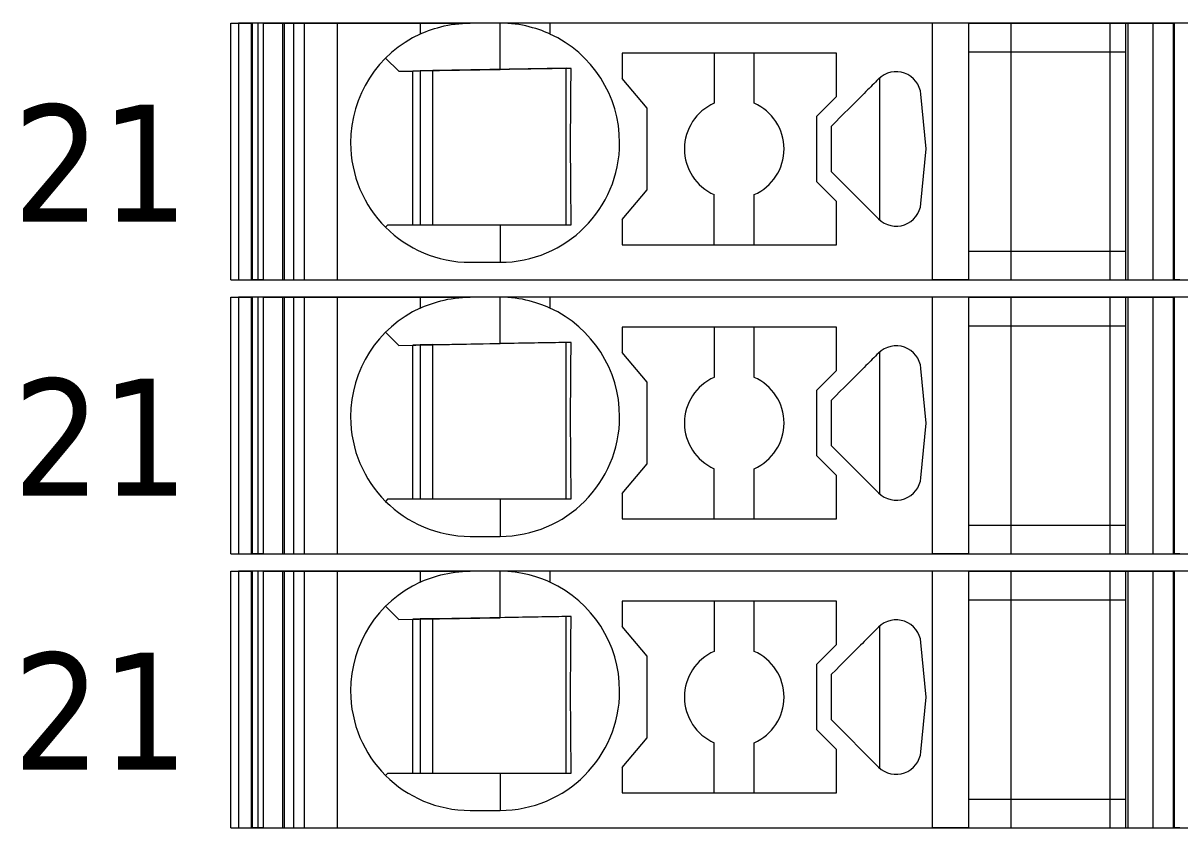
# Model space of a CAD drawing. Header units: millimetres. Extents: x 0 to 1680, y 0 to 1188.
# Drawn here: x 868.68 to 891.89, y 347.35 to 363.5 of the extents above; entities that cross this region are included whole.
import ezdxf
from ezdxf.enums import TextEntityAlignment as Align

# ---------------------------------------------------------------- set-up
doc = ezdxf.new("R2010")
doc.units = ezdxf.units.MM
for name, color, linetype, lineweight in [('EPLAN309', 5, 'Continuous', 5), ('EPLAN493', 5, 'Continuous', 5), ('MAIN-1', 7, 'Continuous', 5), ('MAIN-2', 7, 'Continuous', 5)]:
    doc.layers.add(name, color=color, linetype=linetype, lineweight=lineweight)
doc.styles.add('Tahoma', font='')
doc.styles.get('Tahoma').set_extended_font_data('Tahoma')

# ---------------------------------------------------------------- blocks, each defined once
blk = doc.blocks.new('EPLSYM_LibrarySPECIAL_Symbol12_Variant0_Placement8_22')
at = {"layer": 'EPLAN309', "lineweight": 13, "ltscale": 16}
blk.add_lwpolyline([(0, -5.15), (68.15, -5.15), (68.15, 0), (0, 0)], close=True, dxfattribs=at)
at = {"layer": 'EPLAN493', "color": 5, "style": 'Tahoma'}
blk.add_attdef('17_20450', text='', height=2.3478, dxfattribs=at).set_placement((0, -21.83478), align=Align.MIDDLE_RIGHT)
blk = doc.blocks.new('EPLSYM_LibrarySPECIAL_Symbol12_Variant0_Placement8_23')
at = {"layer": 'EPLAN309', "lineweight": 13, "ltscale": 16}
blk.add_lwpolyline([(0, -5.15), (68.15, -5.15), (68.15, 0), (0, 0)], close=True, dxfattribs=at)
at = {"layer": 'EPLAN493', "color": 5, "style": 'Tahoma'}
blk.add_attdef('17_20450', text='', height=2.3478, dxfattribs=at).set_placement((0, -21.83478), align=Align.MIDDLE_RIGHT)
blk = doc.blocks.new('EPLSYM_LibrarySPECIAL_Symbol12_Variant0_Placement8_24')
at = {"layer": 'EPLAN309', "lineweight": 13, "ltscale": 16}
blk.add_lwpolyline([(0, -5.15), (68.15, -5.15), (68.15, 0), (0, 0)], close=True, dxfattribs=at)
at = {"layer": 'EPLAN493', "color": 5, "style": 'Tahoma'}
blk.add_attdef('17_20450', text='', height=2.3478, dxfattribs=at).set_placement((0, -21.83478), align=Align.MIDDLE_RIGHT)

msp = doc.modelspace()

# ---------------------------------------------------------------- linework, layer by layer
at = {"layer": 'MAIN-1'}
for p, q in [((872.85, 363.5), (873.284, 363.5)), ((872.85, 358.35), (872.85, 363.5)), ((873.393, 363.5), (873.284, 363.5)), ((873.284, 358.35), (873.284, 363.5)), ((873.501, 363.5), (873.393, 363.5)), ((873.393, 358.35), (873.393, 363.5)), ((873.501, 363.5), (876.65, 363.5)), ((873.501, 358.35), (873.501, 363.5)), ((876.65, 363.5), (877.65, 363.5)), ((876.65, 363.5), (876.65, 363.282)), ((876.702, 363.305), (876.756, 363.327)), ((876.756, 363.327), (876.813, 363.349)), ((876.813, 363.349), (876.872, 363.37)), ((876.872, 363.37), (876.933, 363.39)), ((876.933, 363.39), (876.997, 363.409)), ((876.997, 363.409), (877.063, 363.427)), ((877.063, 363.427), (877.131, 363.443)), ((877.131, 363.443), (877.201, 363.458)), ((877.201, 363.458), (877.272, 363.47)), ((877.272, 363.47), (877.346, 363.481)), ((877.346, 363.481), (877.421, 363.489)), ((877.421, 363.489), (877.497, 363.495)), ((877.497, 363.495), (877.573, 363.499)), ((877.573, 363.499), (877.65, 363.5)), ((878.25, 363.5), (877.65, 363.5)), ((878.327, 363.499), (878.25, 363.5)), ((879.25, 363.5), (878.25, 363.5)), ((878.25, 362.568), (878.25, 363.5)), ((878.403, 363.495), (878.327, 363.499)), ((878.479, 363.489), (878.403, 363.495)), ((878.554, 363.481), (878.479, 363.489)), ((878.628, 363.47), (878.554, 363.481)), ((878.699, 363.458), (878.628, 363.47)), ((878.769, 363.443), (878.699, 363.458)), ((878.837, 363.427), (878.769, 363.443)), ((878.903, 363.409), (878.837, 363.427)), ((878.967, 363.39), (878.903, 363.409)), ((879.028, 363.37), (878.967, 363.39)), ((879.087, 363.349), (879.028, 363.37)), ((879.144, 363.327), (879.087, 363.349)), ((879.198, 363.305), (879.144, 363.327)), ((886.932, 363.5), (879.25, 363.5)), ((879.25, 363.5), (879.25, 363.282)), ((887.65, 363.5), (886.932, 363.5)), ((886.932, 358.35), (886.932, 363.5)), ((887.65, 363.5), (890.8, 363.5)), ((887.65, 363.5), (887.65, 358.35)), ((890.8, 363.5), (891.35, 363.5)), ((890.8, 363.5), (890.8, 358.35)), ((891.35, 363.5), (891.784, 363.5)), ((891.35, 363.5), (891.35, 358.35)), ((891.893, 363.5), (891.784, 363.5)), ((891.784, 358.35), (891.784, 363.5)), ((876.65, 363.282), (876.702, 363.305)), ((879.25, 363.282), (879.198, 363.305)), ((880.7, 362.9), (880.7, 362.389)), ((885, 362.9), (880.7, 362.9)), ((882.55, 362.9), (882.55, 361.892)), ((883.35, 361.892), (883.35, 362.9)), ((885, 362.029), (885, 362.9)), ((887.65, 362.925), (890.8, 362.925)), ((875.953, 362.797), (876.217, 362.533)), ((876.217, 362.533), (878.25, 362.568)), ((876.5, 359.45), (876.5, 362.538)), ((876.65, 362.54), (876.65, 359.45)), ((876.9, 359.45), (876.9, 362.545)), ((878.345, 362.57), (878.25, 362.568)), ((878.438, 362.571), (878.345, 362.57)), ((878.53, 362.573), (878.438, 362.571)), ((878.618, 362.575), (878.53, 362.573)), ((878.703, 362.576), (878.618, 362.575)), ((878.786, 362.577), (878.703, 362.576)), ((878.865, 362.579), (878.786, 362.577)), ((878.943, 362.58), (878.865, 362.579)), ((879.017, 362.581), (878.943, 362.58)), ((879.09, 362.582), (879.017, 362.581)), ((879.16, 362.584), (879.09, 362.582)), ((879.229, 362.585), (879.16, 362.584)), ((879.297, 362.586), (879.229, 362.585)), ((879.363, 362.587), (879.297, 362.586)), ((879.428, 362.588), (879.363, 362.587)), ((879.491, 362.589), (879.428, 362.588)), ((879.554, 362.59), (879.491, 362.589)), ((879.615, 362.591), (879.554, 362.59)), ((879.579, 359.45), (879.579, 362.591)), ((879.676, 362.592), (879.615, 362.591)), ((879.674, 362.377), (879.675, 362.45)), ((879.675, 362.45), (879.676, 362.522)), ((879.676, 362.522), (879.676, 362.592)), ((881.2, 361.793), (880.7, 362.389)), ((885.867, 362.398), (885.867, 359.552)), ((879.672, 362.149), (879.673, 362.227)), ((879.673, 362.303), (879.674, 362.377)), ((879.673, 362.227), (879.673, 362.303)), ((885.627, 362.159), (885.594, 362.126)), ((885.658, 362.191), (885.627, 362.159)), ((885.69, 362.222), (885.658, 362.191)), ((885.721, 362.253), (885.69, 362.222)), ((885.752, 362.285), (885.721, 362.253)), ((885.784, 362.316), (885.752, 362.285)), ((885.815, 362.347), (885.784, 362.316)), ((885.846, 362.379), (885.815, 362.347)), ((879.67, 361.988), (879.671, 362.07)), ((879.67, 361.904), (879.67, 361.988)), ((879.671, 362.07), (879.672, 362.149)), ((884.6, 361.629), (885, 362.029)), ((885.402, 361.934), (885.323, 361.856)), ((885.443, 361.975), (885.402, 361.934)), ((885.483, 362.015), (885.443, 361.975)), ((885.521, 362.053), (885.483, 362.015)), ((885.558, 362.09), (885.521, 362.053)), ((885.594, 362.126), (885.558, 362.09)), ((886.802, 360.975), (886.698, 362.072)), ((879.668, 361.632), (879.669, 361.726)), ((879.669, 361.817), (879.67, 361.904)), ((879.669, 361.726), (879.669, 361.817)), ((881.2, 360.157), (881.2, 361.793)), ((885.158, 361.69), (885.072, 361.604)), ((885.242, 361.774), (885.158, 361.69)), ((885.323, 361.856), (885.242, 361.774)), ((879.667, 361.431), (879.668, 361.534)), ((879.668, 361.534), (879.668, 361.632)), ((884.6, 361.629), (884.6, 360.321)), ((884.986, 361.518), (884.9, 361.432)), ((885.072, 361.604), (884.986, 361.518)), ((879.667, 361.324), (879.667, 361.431)), ((879.667, 361.213), (879.667, 361.324)), ((884.9, 361.302), (884.9, 361.432)), ((884.9, 361.171), (884.9, 361.302)), ((879.667, 361.1), (879.667, 361.213)), ((879.667, 360.979), (879.667, 361.1)), ((884.9, 361.04), (884.9, 361.171)), ((884.9, 360.91), (884.9, 361.04)), ((879.667, 360.861), (879.667, 360.979)), ((879.667, 360.747), (879.667, 360.861)), ((884.9, 360.779), (884.9, 360.91)), ((884.9, 360.648), (884.9, 360.779)), ((886.698, 359.878), (886.802, 360.975)), ((879.668, 360.638), (879.667, 360.747)), ((879.668, 360.534), (879.668, 360.638)), ((879.669, 360.434), (879.668, 360.534)), ((884.9, 360.518), (884.9, 360.648)), ((879.669, 360.339), (879.669, 360.434)), ((879.67, 360.248), (879.669, 360.339)), ((885, 359.921), (884.6, 360.321)), ((884.9, 360.518), (885.846, 359.571)), ((879.671, 360.159), (879.67, 360.248)), ((879.672, 360.073), (879.671, 360.159)), ((879.672, 359.99), (879.672, 360.073)), ((880.7, 359.561), (881.2, 360.157)), ((879.673, 359.908), (879.672, 359.99)), ((879.674, 359.829), (879.673, 359.908)), ((882.55, 359.05), (882.55, 360.058)), ((883.35, 359.05), (883.35, 360.058)), ((885, 359.05), (885, 359.921)), ((879.675, 359.75), (879.674, 359.829)), ((879.676, 359.674), (879.675, 359.75)), ((879.676, 359.598), (879.676, 359.674)), ((876, 359.45), (875.953, 359.403)), ((876, 359.45), (878.25, 359.45)), ((878.25, 359.45), (878.342, 359.45)), ((878.25, 359.45), (878.25, 358.7)), ((878.342, 359.45), (878.433, 359.45)), ((878.433, 359.45), (878.523, 359.45)), ((878.523, 359.45), (878.61, 359.45)), ((878.61, 359.45), (878.695, 359.45)), ((878.695, 359.45), (878.778, 359.45)), ((878.778, 359.45), (878.858, 359.45)), ((878.858, 359.45), (878.936, 359.45)), ((878.936, 359.45), (879.011, 359.45)), ((879.011, 359.45), (879.085, 359.45)), ((879.085, 359.45), (879.157, 359.45)), ((879.157, 359.45), (879.226, 359.45)), ((879.226, 359.45), (879.295, 359.45)), ((879.295, 359.45), (879.361, 359.45)), ((879.361, 359.45), (879.427, 359.45)), ((879.427, 359.45), (879.491, 359.45)), ((879.491, 359.45), (879.555, 359.45)), ((879.555, 359.45), (879.617, 359.45)), ((879.617, 359.45), (879.678, 359.45)), ((879.677, 359.524), (879.676, 359.598)), ((879.678, 359.45), (879.677, 359.524)), ((880.7, 359.561), (880.7, 359.05)), ((880.7, 359.05), (885, 359.05)), ((887.65, 358.925), (890.8, 358.925)), ((877.65, 358.7), (878.25, 358.7)), ((872.85, 358.35), (873.284, 358.35)), ((873.393, 358.35), (873.284, 358.35)), ((873.501, 358.35), (873.393, 358.35)), ((873.501, 358.35), (886.932, 358.35)), ((887.65, 358.35), (886.932, 358.35)), ((887.65, 358.35), (890.8, 358.35)), ((890.8, 358.35), (891.35, 358.35)), ((891.35, 358.35), (891.784, 358.35)), ((891.893, 358.35), (891.784, 358.35)), ((872.85, 358), (873.284, 358)), ((872.85, 352.85), (872.85, 358)), ((873.393, 358), (873.284, 358)), ((873.284, 352.85), (873.284, 358)), ((873.501, 358), (873.393, 358)), ((873.393, 352.85), (873.393, 358)), ((873.501, 358), (876.65, 358)), ((873.501, 352.85), (873.501, 358)), ((876.65, 358), (877.65, 358)), ((876.65, 358), (876.65, 357.782)), ((877.272, 357.97), (877.346, 357.981)), ((877.346, 357.981), (877.421, 357.989)), ((877.421, 357.989), (877.497, 357.995)), ((877.497, 357.995), (877.573, 357.999)), ((877.573, 357.999), (877.65, 358)), ((878.25, 358), (877.65, 358)), ((878.327, 357.999), (878.25, 358)), ((879.25, 358), (878.25, 358)), ((878.25, 357.068), (878.25, 358)), ((878.403, 357.995), (878.327, 357.999)), ((878.479, 357.989), (878.403, 357.995)), ((878.554, 357.981), (878.479, 357.989)), ((878.628, 357.97), (878.554, 357.981)), ((886.932, 358), (879.25, 358)), ((879.25, 358), (879.25, 357.782)), ((887.65, 358), (886.932, 358)), ((886.932, 352.85), (886.932, 358)), ((887.65, 358), (890.8, 358)), ((887.65, 358), (887.65, 352.85)), ((890.8, 358), (891.35, 358)), ((890.8, 358), (890.8, 352.85)), ((891.35, 358), (891.784, 358)), ((891.35, 358), (891.35, 352.85)), ((891.893, 358), (891.784, 358)), ((891.784, 352.85), (891.784, 358)), ((876.65, 357.782), (876.702, 357.805)), ((876.702, 357.805), (876.756, 357.827)), ((876.756, 357.827), (876.813, 357.849)), ((876.813, 357.849), (876.872, 357.87)), ((876.872, 357.87), (876.933, 357.89)), ((876.933, 357.89), (876.997, 357.909)), ((876.997, 357.909), (877.063, 357.927)), ((877.063, 357.927), (877.131, 357.943)), ((877.131, 357.943), (877.201, 357.958)), ((877.201, 357.958), (877.272, 357.97)), ((878.699, 357.958), (878.628, 357.97)), ((878.769, 357.943), (878.699, 357.958)), ((878.837, 357.927), (878.769, 357.943)), ((878.903, 357.909), (878.837, 357.927)), ((878.967, 357.89), (878.903, 357.909)), ((879.028, 357.87), (878.967, 357.89)), ((879.087, 357.849), (879.028, 357.87)), ((879.144, 357.827), (879.087, 357.849)), ((879.198, 357.805), (879.144, 357.827)), ((879.25, 357.782), (879.198, 357.805)), ((875.953, 357.297), (876.217, 357.033)), ((880.7, 357.4), (880.7, 356.889)), ((885, 357.4), (880.7, 357.4)), ((882.55, 357.4), (882.55, 356.392)), ((883.35, 356.392), (883.35, 357.4)), ((885, 356.529), (885, 357.4)), ((887.65, 357.425), (890.8, 357.425)), ((876.217, 357.033), (878.25, 357.068)), ((878.345, 357.07), (878.25, 357.068)), ((878.438, 357.071), (878.345, 357.07)), ((878.53, 357.073), (878.438, 357.071)), ((878.618, 357.075), (878.53, 357.073)), ((878.703, 357.076), (878.618, 357.075)), ((878.786, 357.077), (878.703, 357.076)), ((878.865, 357.079), (878.786, 357.077)), ((878.943, 357.08), (878.865, 357.079)), ((879.017, 357.081), (878.943, 357.08)), ((879.09, 357.082), (879.017, 357.081)), ((879.16, 357.084), (879.09, 357.082)), ((879.229, 357.085), (879.16, 357.084)), ((879.297, 357.086), (879.229, 357.085)), ((879.363, 357.087), (879.297, 357.086)), ((879.428, 357.088), (879.363, 357.087)), ((879.491, 357.089), (879.428, 357.088)), ((879.554, 357.09), (879.491, 357.089)), ((879.615, 357.091), (879.554, 357.09)), ((879.579, 353.95), (879.579, 357.091)), ((879.676, 357.092), (879.615, 357.091)), ((879.676, 357.022), (879.676, 357.092)), ((876.5, 353.95), (876.5, 357.038)), ((876.65, 357.04), (876.65, 353.95)), ((876.9, 353.95), (876.9, 357.045)), ((879.673, 356.803), (879.674, 356.877)), ((879.674, 356.877), (879.675, 356.95)), ((879.675, 356.95), (879.676, 357.022)), ((881.2, 356.293), (880.7, 356.889)), ((885.784, 356.816), (885.752, 356.785)), ((885.815, 356.847), (885.784, 356.816)), ((885.846, 356.879), (885.815, 356.847)), ((885.867, 356.898), (885.867, 354.052)), ((879.671, 356.57), (879.672, 356.649)), ((879.672, 356.649), (879.673, 356.727)), ((879.673, 356.727), (879.673, 356.803)), ((885.558, 356.59), (885.521, 356.553)), ((885.594, 356.626), (885.558, 356.59)), ((885.627, 356.659), (885.594, 356.626)), ((885.658, 356.691), (885.627, 356.659)), ((885.69, 356.722), (885.658, 356.691)), ((885.721, 356.753), (885.69, 356.722)), ((885.752, 356.785), (885.721, 356.753)), ((879.669, 356.317), (879.67, 356.404)), ((879.67, 356.488), (879.671, 356.57)), ((879.67, 356.404), (879.67, 356.488)), ((884.6, 356.129), (885, 356.529)), ((885.323, 356.356), (885.242, 356.274)), ((885.402, 356.434), (885.323, 356.356)), ((885.443, 356.475), (885.402, 356.434)), ((885.483, 356.515), (885.443, 356.475)), ((885.521, 356.553), (885.483, 356.515)), ((886.802, 355.475), (886.698, 356.572)), ((879.668, 356.132), (879.669, 356.226)), ((879.668, 356.034), (879.668, 356.132)), ((879.669, 356.226), (879.669, 356.317)), ((881.2, 354.657), (881.2, 356.293)), ((884.6, 356.129), (884.6, 354.821)), ((885.158, 356.19), (885.072, 356.104)), ((885.242, 356.274), (885.158, 356.19)), ((879.667, 355.931), (879.668, 356.034)), ((879.667, 355.824), (879.667, 355.931)), ((884.986, 356.018), (884.9, 355.932)), ((884.9, 355.802), (884.9, 355.932)), ((885.072, 356.104), (884.986, 356.018)), ((879.667, 355.713), (879.667, 355.824)), ((879.667, 355.6), (879.667, 355.713)), ((884.9, 355.671), (884.9, 355.802)), ((884.9, 355.54), (884.9, 355.671)), ((879.667, 355.479), (879.667, 355.6)), ((879.667, 355.361), (879.667, 355.479)), ((884.9, 355.41), (884.9, 355.54)), ((886.698, 354.378), (886.802, 355.475)), ((879.667, 355.247), (879.667, 355.361)), ((879.668, 355.138), (879.667, 355.247)), ((884.9, 355.279), (884.9, 355.41)), ((884.9, 355.148), (884.9, 355.279)), ((879.668, 355.034), (879.668, 355.138)), ((879.669, 354.934), (879.668, 355.034)), ((884.9, 355.018), (884.9, 355.148)), ((884.9, 355.018), (885.846, 354.071)), ((879.669, 354.839), (879.669, 354.934)), ((879.67, 354.748), (879.669, 354.839)), ((879.671, 354.659), (879.67, 354.748)), ((885, 354.421), (884.6, 354.821)), ((879.672, 354.573), (879.671, 354.659)), ((879.672, 354.49), (879.672, 354.573)), ((880.7, 354.061), (881.2, 354.657)), ((882.55, 353.55), (882.55, 354.558)), ((883.35, 353.55), (883.35, 354.558)), ((879.673, 354.408), (879.672, 354.49)), ((879.674, 354.329), (879.673, 354.408)), ((879.675, 354.25), (879.674, 354.329)), ((885, 353.55), (885, 354.421)), ((879.676, 354.174), (879.675, 354.25)), ((879.676, 354.098), (879.676, 354.174)), ((879.677, 354.024), (879.676, 354.098)), ((880.7, 354.061), (880.7, 353.55)), ((876, 353.95), (875.953, 353.903)), ((876, 353.95), (878.25, 353.95)), ((878.25, 353.95), (878.342, 353.95)), ((878.25, 353.95), (878.25, 353.2)), ((878.342, 353.95), (878.433, 353.95)), ((878.433, 353.95), (878.523, 353.95)), ((878.523, 353.95), (878.61, 353.95)), ((878.61, 353.95), (878.695, 353.95)), ((878.695, 353.95), (878.778, 353.95)), ((878.778, 353.95), (878.858, 353.95)), ((878.858, 353.95), (878.936, 353.95)), ((878.936, 353.95), (879.011, 353.95)), ((879.011, 353.95), (879.085, 353.95)), ((879.085, 353.95), (879.157, 353.95)), ((879.157, 353.95), (879.226, 353.95)), ((879.226, 353.95), (879.295, 353.95)), ((879.295, 353.95), (879.361, 353.95)), ((879.361, 353.95), (879.427, 353.95)), ((879.427, 353.95), (879.491, 353.95)), ((879.491, 353.95), (879.555, 353.95)), ((879.555, 353.95), (879.617, 353.95)), ((879.617, 353.95), (879.678, 353.95)), ((879.678, 353.95), (879.677, 354.024)), ((880.7, 353.55), (885, 353.55)), ((887.65, 353.425), (890.8, 353.425)), ((877.65, 353.2), (878.25, 353.2)), ((872.85, 352.85), (873.284, 352.85)), ((873.393, 352.85), (873.284, 352.85)), ((873.501, 352.85), (873.393, 352.85)), ((873.501, 352.85), (886.932, 352.85)), ((887.65, 352.85), (886.932, 352.85)), ((887.65, 352.85), (890.8, 352.85)), ((890.8, 352.85), (891.35, 352.85)), ((891.35, 352.85), (891.784, 352.85)), ((891.893, 352.85), (891.784, 352.85)), ((872.85, 352.5), (873.284, 352.5)), ((872.85, 347.35), (872.85, 352.5)), ((873.393, 352.5), (873.284, 352.5)), ((873.284, 347.35), (873.284, 352.5)), ((873.501, 352.5), (873.393, 352.5)), ((873.393, 347.35), (873.393, 352.5)), ((873.501, 352.5), (876.65, 352.5)), ((873.501, 347.35), (873.501, 352.5)), ((876.65, 352.5), (877.65, 352.5)), ((876.65, 352.5), (876.65, 352.282)), ((876.933, 352.39), (876.997, 352.409)), ((876.997, 352.409), (877.063, 352.427)), ((877.063, 352.427), (877.131, 352.443)), ((877.131, 352.443), (877.201, 352.458)), ((877.201, 352.458), (877.272, 352.47)), ((877.272, 352.47), (877.346, 352.481)), ((877.346, 352.481), (877.421, 352.489)), ((877.421, 352.489), (877.497, 352.495)), ((877.497, 352.495), (877.573, 352.499)), ((877.573, 352.499), (877.65, 352.5)), ((878.25, 352.5), (877.65, 352.5)), ((878.327, 352.499), (878.25, 352.5)), ((879.25, 352.5), (878.25, 352.5)), ((878.25, 351.568), (878.25, 352.5)), ((878.403, 352.495), (878.327, 352.499)), ((878.479, 352.489), (878.403, 352.495)), ((878.554, 352.481), (878.479, 352.489)), ((878.628, 352.47), (878.554, 352.481)), ((878.699, 352.458), (878.628, 352.47)), ((878.769, 352.443), (878.699, 352.458)), ((878.837, 352.427), (878.769, 352.443)), ((878.903, 352.409), (878.837, 352.427)), ((878.967, 352.39), (878.903, 352.409)), ((886.932, 352.5), (879.25, 352.5)), ((879.25, 352.5), (879.25, 352.282)), ((887.65, 352.5), (886.932, 352.5)), ((886.932, 347.35), (886.932, 352.5)), ((887.65, 352.5), (890.8, 352.5)), ((887.65, 352.5), (887.65, 347.35)), ((890.8, 352.5), (891.35, 352.5)), ((890.8, 352.5), (890.8, 347.35)), ((891.35, 352.5), (891.784, 352.5)), ((891.35, 352.5), (891.35, 347.35)), ((891.893, 352.5), (891.784, 352.5)), ((891.784, 347.35), (891.784, 352.5)), ((876.65, 352.282), (876.702, 352.305)), ((876.702, 352.305), (876.756, 352.327)), ((876.756, 352.327), (876.813, 352.349)), ((876.813, 352.349), (876.872, 352.37)), ((876.872, 352.37), (876.933, 352.39)), ((879.028, 352.37), (878.967, 352.39)), ((879.087, 352.349), (879.028, 352.37)), ((879.144, 352.327), (879.087, 352.349)), ((879.198, 352.305), (879.144, 352.327)), ((879.25, 352.282), (879.198, 352.305)), ((875.953, 351.797), (876.217, 351.533)), ((880.7, 351.9), (880.7, 351.389)), ((885, 351.9), (880.7, 351.9)), ((882.55, 351.9), (882.55, 350.892)), ((883.35, 350.892), (883.35, 351.9)), ((885, 351.029), (885, 351.9)), ((887.65, 351.925), (890.8, 351.925)), ((876.217, 351.533), (878.25, 351.568)), ((876.5, 348.45), (876.5, 351.538)), ((876.65, 351.54), (876.65, 348.45)), ((876.9, 348.45), (876.9, 351.545)), ((878.345, 351.57), (878.25, 351.568)), ((878.438, 351.571), (878.345, 351.57)), ((878.53, 351.573), (878.438, 351.571)), ((878.618, 351.575), (878.53, 351.573)), ((878.703, 351.576), (878.618, 351.575)), ((878.786, 351.577), (878.703, 351.576)), ((878.865, 351.579), (878.786, 351.577)), ((878.943, 351.58), (878.865, 351.579)), ((879.017, 351.581), (878.943, 351.58)), ((879.09, 351.582), (879.017, 351.581)), ((879.16, 351.584), (879.09, 351.582)), ((879.229, 351.585), (879.16, 351.584)), ((879.297, 351.586), (879.229, 351.585)), ((879.363, 351.587), (879.297, 351.586)), ((879.428, 351.588), (879.363, 351.587)), ((879.491, 351.589), (879.428, 351.588)), ((879.554, 351.59), (879.491, 351.589)), ((879.615, 351.591), (879.554, 351.59)), ((879.579, 348.45), (879.579, 351.591)), ((879.676, 351.592), (879.615, 351.591)), ((879.675, 351.45), (879.676, 351.522)), ((879.676, 351.522), (879.676, 351.592)), ((879.673, 351.303), (879.674, 351.377)), ((879.673, 351.227), (879.673, 351.303)), ((879.674, 351.377), (879.675, 351.45)), ((881.2, 350.793), (880.7, 351.389)), ((885.721, 351.253), (885.69, 351.222)), ((885.752, 351.285), (885.721, 351.253)), ((885.784, 351.316), (885.752, 351.285)), ((885.815, 351.347), (885.784, 351.316)), ((885.846, 351.379), (885.815, 351.347)), ((885.867, 351.398), (885.867, 348.552)), ((879.67, 350.988), (879.671, 351.07)), ((879.671, 351.07), (879.672, 351.149)), ((879.672, 351.149), (879.673, 351.227)), ((884.6, 350.629), (885, 351.029)), ((885.483, 351.015), (885.443, 350.975)), ((885.521, 351.053), (885.483, 351.015)), ((885.558, 351.09), (885.521, 351.053)), ((885.594, 351.126), (885.558, 351.09)), ((885.627, 351.159), (885.594, 351.126)), ((885.658, 351.191), (885.627, 351.159)), ((885.69, 351.222), (885.658, 351.191)), ((886.802, 349.975), (886.698, 351.072)), ((879.669, 350.817), (879.67, 350.904)), ((879.669, 350.726), (879.669, 350.817)), ((879.67, 350.904), (879.67, 350.988)), ((881.2, 349.157), (881.2, 350.793)), ((885.323, 350.856), (885.242, 350.774)), ((885.402, 350.934), (885.323, 350.856)), ((885.443, 350.975), (885.402, 350.934)), ((879.668, 350.632), (879.669, 350.726)), ((879.668, 350.534), (879.668, 350.632)), ((884.6, 350.629), (884.6, 349.321)), ((885.072, 350.604), (884.986, 350.518)), ((885.158, 350.69), (885.072, 350.604)), ((885.242, 350.774), (885.158, 350.69)), ((879.667, 350.431), (879.668, 350.534)), ((879.667, 350.324), (879.667, 350.431)), ((879.667, 350.213), (879.667, 350.324)), ((884.986, 350.518), (884.9, 350.432)), ((884.9, 350.302), (884.9, 350.432)), ((879.667, 350.1), (879.667, 350.213)), ((879.667, 349.979), (879.667, 350.1)), ((884.9, 350.171), (884.9, 350.302)), ((884.9, 350.04), (884.9, 350.171)), ((879.667, 349.861), (879.667, 349.979)), ((879.667, 349.747), (879.667, 349.861)), ((884.9, 349.91), (884.9, 350.04)), ((884.9, 349.779), (884.9, 349.91)), ((886.698, 348.878), (886.802, 349.975)), ((879.668, 349.638), (879.667, 349.747)), ((879.668, 349.534), (879.668, 349.638)), ((884.9, 349.648), (884.9, 349.779)), ((884.9, 349.518), (884.9, 349.648)), ((879.669, 349.434), (879.668, 349.534)), ((879.669, 349.339), (879.669, 349.434)), ((884.9, 349.518), (885.846, 348.571)), ((879.67, 349.248), (879.669, 349.339)), ((879.671, 349.159), (879.67, 349.248)), ((879.672, 349.073), (879.671, 349.159)), ((880.7, 348.561), (881.2, 349.157)), ((885, 348.921), (884.6, 349.321)), ((879.672, 348.99), (879.672, 349.073)), ((879.673, 348.908), (879.672, 348.99)), ((882.55, 348.05), (882.55, 349.058)), ((883.35, 348.05), (883.35, 349.058)), ((885, 348.05), (885, 348.921)), ((879.674, 348.829), (879.673, 348.908)), ((879.675, 348.75), (879.674, 348.829)), ((879.676, 348.674), (879.675, 348.75)), ((879.676, 348.598), (879.676, 348.674)), ((879.677, 348.524), (879.676, 348.598)), ((879.678, 348.45), (879.677, 348.524)), ((880.7, 348.561), (880.7, 348.05)), ((876, 348.45), (875.953, 348.403)), ((876, 348.45), (878.25, 348.45)), ((878.25, 348.45), (878.342, 348.45)), ((878.25, 348.45), (878.25, 347.7)), ((878.342, 348.45), (878.433, 348.45)), ((878.433, 348.45), (878.523, 348.45)), ((878.523, 348.45), (878.61, 348.45)), ((878.61, 348.45), (878.695, 348.45)), ((878.695, 348.45), (878.778, 348.45)), ((878.778, 348.45), (878.858, 348.45)), ((878.858, 348.45), (878.936, 348.45)), ((878.936, 348.45), (879.011, 348.45)), ((879.011, 348.45), (879.085, 348.45)), ((879.085, 348.45), (879.157, 348.45)), ((879.157, 348.45), (879.226, 348.45)), ((879.226, 348.45), (879.295, 348.45)), ((879.295, 348.45), (879.361, 348.45)), ((879.361, 348.45), (879.427, 348.45)), ((879.427, 348.45), (879.491, 348.45)), ((879.491, 348.45), (879.555, 348.45)), ((879.555, 348.45), (879.617, 348.45)), ((879.617, 348.45), (879.678, 348.45)), ((880.7, 348.05), (885, 348.05)), ((887.65, 347.925), (890.8, 347.925)), ((877.65, 347.7), (878.25, 347.7)), ((872.85, 347.35), (873.284, 347.35)), ((873.393, 347.35), (873.284, 347.35)), ((873.501, 347.35), (873.393, 347.35)), ((873.501, 347.35), (886.932, 347.35)), ((887.65, 347.35), (886.932, 347.35)), ((887.65, 347.35), (890.8, 347.35)), ((890.8, 347.35), (891.35, 347.35)), ((891.35, 347.35), (891.784, 347.35)), ((891.893, 347.35), (891.784, 347.35))]:
    msp.add_line(p, q, dxfattribs=at)
for centre, radius, start, end in [((877.65, 361.1), 2.4, 114.6244, 180), ((878.25, 361.1), 2.4, 0, 65.3756), ((886.2, 362.025), 0.5, 5.4404, 135), ((882.95, 360.975), 1, 113.5782, 180), ((882.95, 360.975), 1, 0, 66.4218), ((877.65, 361.1), 2.4, 180, 270), ((878.25, 361.1), 2.4, 270, 0), ((882.95, 360.975), 1, 180, 246.4218), ((882.95, 360.975), 1, 293.5782, 0), ((886.2, 359.925), 0.5, 225, 354.5596), ((877.65, 355.6), 2.4, 114.6244, 180), ((878.25, 355.6), 2.4, 0, 65.3756), ((886.2, 356.525), 0.5, 5.4404, 135), ((882.95, 355.475), 1, 113.5782, 180), ((882.95, 355.475), 1, 0, 66.4218), ((877.65, 355.6), 2.4, 180, 270), ((878.25, 355.6), 2.4, 270, 0), ((882.95, 355.475), 1, 180, 246.4218), ((882.95, 355.475), 1, 293.5782, 0), ((886.2, 354.425), 0.5, 225, 354.5596), ((877.65, 350.1), 2.4, 114.6244, 180), ((878.25, 350.1), 2.4, 0, 65.3756), ((886.2, 351.025), 0.5, 5.4404, 135), ((882.95, 349.975), 1, 113.5782, 180), ((882.95, 349.975), 1, 0, 66.4218), ((877.65, 350.1), 2.4, 180, 270), ((878.25, 350.1), 2.4, 270, 0), ((882.95, 349.975), 1, 180, 246.4218), ((882.95, 349.975), 1, 293.5782, 0), ((886.2, 348.925), 0.5, 225, 354.5596)]:
    msp.add_arc(centre, radius, start, end, dxfattribs=at)
at = {"layer": 'MAIN-2'}
for p, q in [((873.256, 363.5), (873.256, 358.35)), ((873.889, 358.35), (873.889, 363.5)), ((873.917, 363.5), (873.917, 358.35)), ((874.102, 363.5), (874.102, 358.35)), ((874.32, 363.5), (874.32, 358.35)), ((874.981, 363.5), (874.981, 358.35)), ((888.506, 358.35), (888.506, 363.5)), ((890.491, 363.5), (890.491, 358.35)), ((890.85, 363.5), (890.85, 358.35)), ((891.756, 363.5), (891.756, 358.35)), ((876.217, 362.533), (876.5, 362.538)), ((876.65, 362.542), (876.5, 362.539)), ((876.5, 362.539), (876.5, 362.538)), ((876.5, 362.538), (876.5, 362.538)), ((876.9, 362.548), (876.65, 362.543)), ((876.65, 362.542), (876.65, 362.543)), ((876.65, 362.542), (876.65, 362.54)), ((876.9, 362.553), (879.579, 362.6)), ((876.9, 362.548), (876.9, 362.553)), ((876.9, 362.545), (876.9, 362.548)), ((879.579, 362.6), (879.676, 362.592)), ((879.579, 362.591), (879.579, 362.6)), ((876.65, 359.45), (876.65, 359.45)), ((876.9, 359.45), (876.9, 359.45)), ((873.256, 358), (873.256, 352.85)), ((873.889, 352.85), (873.889, 358)), ((873.917, 358), (873.917, 352.85)), ((874.102, 358), (874.102, 352.85)), ((874.32, 358), (874.32, 352.85)), ((874.981, 358), (874.981, 352.85)), ((888.506, 352.85), (888.506, 358)), ((890.491, 358), (890.491, 352.85)), ((890.85, 358), (890.85, 352.85)), ((891.756, 358), (891.756, 352.85)), ((876.9, 357.048), (876.65, 357.043)), ((876.9, 357.053), (879.579, 357.1)), ((876.9, 357.048), (876.9, 357.053)), ((876.9, 357.045), (876.9, 357.048)), ((879.579, 357.1), (879.676, 357.092)), ((879.579, 357.091), (879.579, 357.1)), ((876.217, 357.033), (876.5, 357.038)), ((876.65, 357.042), (876.5, 357.039)), ((876.5, 357.039), (876.5, 357.038)), ((876.5, 357.038), (876.5, 357.038)), ((876.65, 357.042), (876.65, 357.043)), ((876.65, 357.042), (876.65, 357.04)), ((876.65, 353.95), (876.65, 353.95)), ((876.9, 353.95), (876.9, 353.95)), ((873.256, 352.5), (873.256, 347.35)), ((873.889, 347.35), (873.889, 352.5)), ((873.917, 352.5), (873.917, 347.35)), ((874.102, 352.5), (874.102, 347.35)), ((874.32, 352.5), (874.32, 347.35)), ((874.981, 352.5), (874.981, 347.35)), ((888.506, 347.35), (888.506, 352.5)), ((890.491, 352.5), (890.491, 347.35)), ((890.85, 352.5), (890.85, 347.35)), ((891.756, 352.5), (891.756, 347.35)), ((876.217, 351.533), (876.5, 351.538)), ((876.65, 351.542), (876.5, 351.539)), ((876.5, 351.539), (876.5, 351.538)), ((876.5, 351.538), (876.5, 351.538)), ((876.9, 351.548), (876.65, 351.543)), ((876.65, 351.542), (876.65, 351.543)), ((876.65, 351.542), (876.65, 351.54)), ((876.9, 351.553), (879.579, 351.6)), ((876.9, 351.548), (876.9, 351.553)), ((876.9, 351.545), (876.9, 351.548)), ((879.579, 351.6), (879.676, 351.592)), ((879.579, 351.591), (879.579, 351.6)), ((876.65, 348.45), (876.65, 348.45)), ((876.9, 348.45), (876.9, 348.45))]:
    msp.add_line(p, q, dxfattribs=at)

# ---------------------------------------------------------------- block references
ref = msp.add_blockref('EPLSYM_LibrarySPECIAL_Symbol12_Variant0_Placement8_22', (873, 363.5))
ref.add_attrib('17_20450', '21', dxfattribs={"layer": 'EPLAN493', "color": 5, "height": 2.3478, "style": 'Tahoma'}).set_placement((872, 360.69), align=Align.MIDDLE_RIGHT)
ref = msp.add_blockref('EPLSYM_LibrarySPECIAL_Symbol12_Variant0_Placement8_23', (873, 358))
ref.add_attrib('17_20450', '21', dxfattribs={"layer": 'EPLAN493', "color": 5, "height": 2.3478, "style": 'Tahoma'}).set_placement((872, 355.19), align=Align.MIDDLE_RIGHT)
ref = msp.add_blockref('EPLSYM_LibrarySPECIAL_Symbol12_Variant0_Placement8_24', (873, 352.5))
ref.add_attrib('17_20450', '21', dxfattribs={"layer": 'EPLAN493', "color": 5, "height": 2.3478, "style": 'Tahoma'}).set_placement((872, 349.69), align=Align.MIDDLE_RIGHT)

doc.saveas('drawing.dxf')
